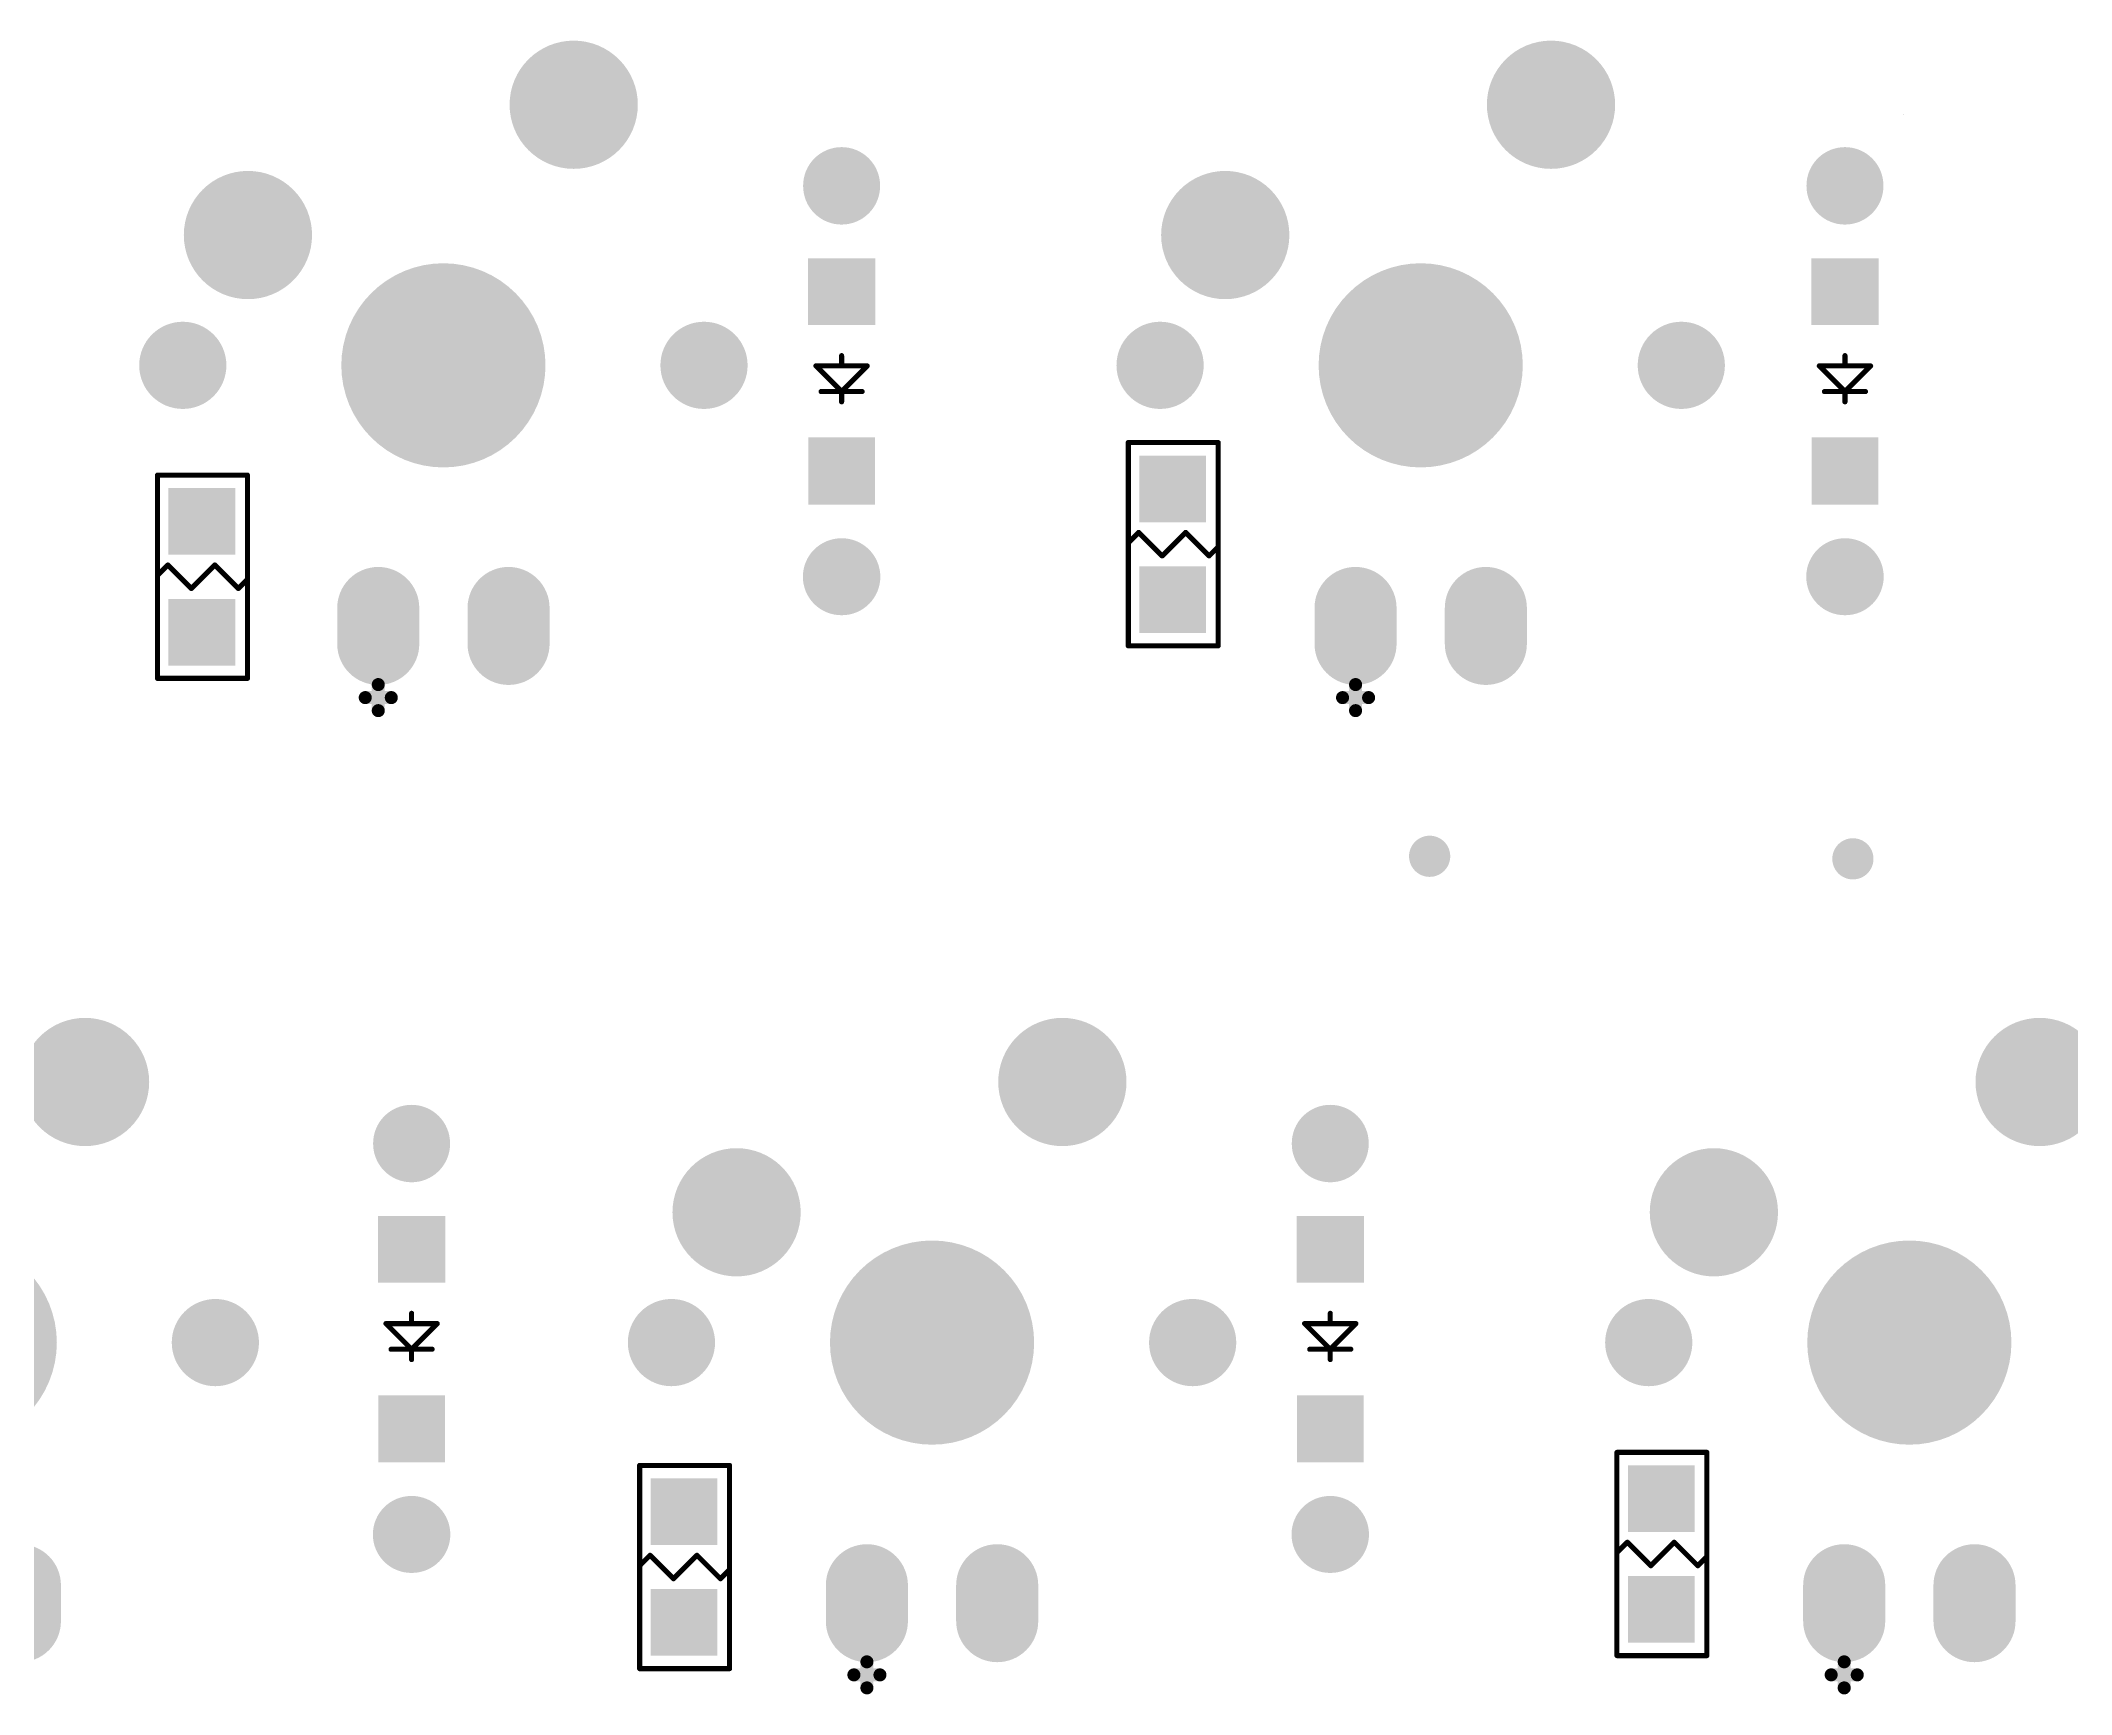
# Model space of a CAD drawing. Extents: x 407 to 769, y 688 to 804.
# Drawn here: x 485.09 to 524.68, y 748.77 to 781.01 of the extents above; entities that cross this region are included whole.
import ezdxf

# ---------------------------------------------------------------- set-up
doc = ezdxf.new("R2010")
doc.units = 0
doc.layers.get('0').update_dxf_attribs({"linetype": 'CONTINUOUS'})
for name, color, linetype in [('BOTTOMOVERLAY', 54, 'CONTINUOUS'), ('BOTTOMPASTE', 16, 'CONTINUOUS'), ('BOTTOMSOLDER', 6, 'CONTINUOUS'), ('MULTILAYER', 9, 'CONTINUOUS'), ('TOPSOLDER', 216, 'CONTINUOUS')]:
    doc.layers.add(name, color=color, linetype=linetype)

# ---------------------------------------------------------------- blocks, each defined once
blk = doc.blocks.new('IN4148G_B_79')
at = {"layer": 'BOTTOMOVERLAY', "const_width": 0.1}
for points in [[(0, 0.4), (0, 0.2)], [(0, 0.2), (-0.5, -0.3)], [(0.4, 0.2), (-0.4, 0.2)], [(0.5, -0.3), (0, 0.2)], [(0.5, -0.3), (-0.5, -0.3)], [(0, -0.3), (0, -0.5)]]:
    blk.add_lwpolyline(points, dxfattribs=at)
at = {"layer": 'BOTTOMOVERLAY', "const_width": 0.05}
for points in [[(-0.025, 0.4, 1), (0.025, 0.4, 1)], [(-0.425, 0.2, 1), (-0.375, 0.2, 1)], [(-0.025, 0.2, 1), (0.025, 0.2, 1)], [(-0.025, 0.2, 1), (0.025, 0.2, 1)], [(-0.025, 0.2, 1), (0.025, 0.2, 1)], [(0.375, 0.2, 1), (0.425, 0.2, 1)], [(-0.525, -0.3, 1), (-0.475, -0.3, 1)], [(-0.525, -0.3, 1), (-0.475, -0.3, 1)], [(-0.025, -0.3, 1), (0.025, -0.3, 1)], [(0.475, -0.3, 1), (0.525, -0.3, 1)], [(0.475, -0.3, 1), (0.525, -0.3, 1)], [(-0.025, -0.5, 1), (0.025, -0.5, 1)]]:
    blk.add_lwpolyline(points, format="xyb", close=True, dxfattribs=at)
at = {"layer": 'BOTTOMPASTE'}
for points in [[(-0.65, 1.095), (0.65, 1.095), (-0.65, 2.405), (0.65, 2.405)], [(-0.655, -2.4), (0.655, -2.4), (-0.655, -1.1), (0.655, -1.1)]]:
    blk.add_solid(points, dxfattribs=at)
at = {"layer": 'BOTTOMSOLDER', "const_width": 1.5}
for points in [[(0.005, 3.81), (-0.005, 3.81)], [(0, -3.805), (0, -3.815)]]:
    blk.add_lwpolyline(points, dxfattribs=at)
at = {"layer": 'BOTTOMSOLDER', "const_width": 0.75}
for points in [[(-0.38, 3.81, 1), (0.37, 3.81, 1)], [(-0.37, 3.81, 1), (0.38, 3.81, 1)], [(-0.375, -3.805, 1), (0.375, -3.805, 1)], [(-0.375, -3.815, 1), (0.375, -3.815, 1)]]:
    blk.add_lwpolyline(points, format="xyb", close=True, dxfattribs=at)
at = {"layer": 'BOTTOMSOLDER'}
for points in [[(-0.65, 1.095), (0.65, 1.095), (-0.65, 2.405), (0.65, 2.405)], [(-0.655, -2.4), (0.655, -2.4), (-0.655, -1.1), (0.655, -1.1)]]:
    blk.add_solid(points, dxfattribs=at)
at = {"layer": 'MULTILAYER', "const_width": 1.5}
for points in [[(0.005, 3.81), (-0.005, 3.81)], [(0, -3.805), (0, -3.815)]]:
    blk.add_lwpolyline(points, dxfattribs=at)
at = {"layer": 'MULTILAYER', "const_width": 0.75}
for points in [[(-0.38, 3.81, 1), (0.37, 3.81, 1)], [(-0.37, 3.81, 1), (0.38, 3.81, 1)], [(-0.375, -3.805, 1), (0.375, -3.805, 1)], [(-0.375, -3.815, 1), (0.375, -3.815, 1)]]:
    blk.add_lwpolyline(points, format="xyb", close=True, dxfattribs=at)
blk = doc.blocks.new('IN4148G_B_80')
at = {"layer": 'BOTTOMOVERLAY', "const_width": 0.1}
for points in [[(0, 0.4), (0, 0.2)], [(0, 0.2), (-0.5, -0.3)], [(0.4, 0.2), (-0.4, 0.2)], [(0.5, -0.3), (0, 0.2)], [(0.5, -0.3), (-0.5, -0.3)], [(0, -0.3), (0, -0.5)]]:
    blk.add_lwpolyline(points, dxfattribs=at)
at = {"layer": 'BOTTOMOVERLAY', "const_width": 0.05}
for points in [[(-0.025, 0.4, 1), (0.025, 0.4, 1)], [(-0.425, 0.2, 1), (-0.375, 0.2, 1)], [(-0.025, 0.2, 1), (0.025, 0.2, 1)], [(-0.025, 0.2, 1), (0.025, 0.2, 1)], [(-0.025, 0.2, 1), (0.025, 0.2, 1)], [(0.375, 0.2, 1), (0.425, 0.2, 1)], [(-0.525, -0.3, 1), (-0.475, -0.3, 1)], [(-0.525, -0.3, 1), (-0.475, -0.3, 1)], [(-0.025, -0.3, 1), (0.025, -0.3, 1)], [(0.475, -0.3, 1), (0.525, -0.3, 1)], [(0.475, -0.3, 1), (0.525, -0.3, 1)], [(-0.025, -0.5, 1), (0.025, -0.5, 1)]]:
    blk.add_lwpolyline(points, format="xyb", close=True, dxfattribs=at)
at = {"layer": 'BOTTOMPASTE'}
for points in [[(-0.65, 1.095), (0.65, 1.095), (-0.65, 2.405), (0.65, 2.405)], [(-0.655, -2.4), (0.655, -2.4), (-0.655, -1.1), (0.655, -1.1)]]:
    blk.add_solid(points, dxfattribs=at)
at = {"layer": 'BOTTOMSOLDER', "const_width": 1.5}
for points in [[(0.005, 3.81), (-0.005, 3.81)], [(0, -3.805), (0, -3.815)]]:
    blk.add_lwpolyline(points, dxfattribs=at)
at = {"layer": 'BOTTOMSOLDER', "const_width": 0.75}
for points in [[(-0.38, 3.81, 1), (0.37, 3.81, 1)], [(-0.37, 3.81, 1), (0.38, 3.81, 1)], [(-0.375, -3.805, 1), (0.375, -3.805, 1)], [(-0.375, -3.815, 1), (0.375, -3.815, 1)]]:
    blk.add_lwpolyline(points, format="xyb", close=True, dxfattribs=at)
at = {"layer": 'BOTTOMSOLDER'}
for points in [[(-0.65, 1.095), (0.65, 1.095), (-0.65, 2.405), (0.65, 2.405)], [(-0.655, -2.4), (0.655, -2.4), (-0.655, -1.1), (0.655, -1.1)]]:
    blk.add_solid(points, dxfattribs=at)
at = {"layer": 'MULTILAYER', "const_width": 1.5}
for points in [[(0.005, 3.81), (-0.005, 3.81)], [(0, -3.805), (0, -3.815)]]:
    blk.add_lwpolyline(points, dxfattribs=at)
at = {"layer": 'MULTILAYER', "const_width": 0.75}
for points in [[(-0.38, 3.81, 1), (0.37, 3.81, 1)], [(-0.37, 3.81, 1), (0.38, 3.81, 1)], [(-0.375, -3.805, 1), (0.375, -3.805, 1)], [(-0.375, -3.815, 1), (0.375, -3.815, 1)]]:
    blk.add_lwpolyline(points, format="xyb", close=True, dxfattribs=at)
blk = doc.blocks.new('IN4148G_B_98')
at = {"layer": 'BOTTOMOVERLAY', "const_width": 0.1}
for points in [[(0, 0.4), (0, 0.2)], [(0, 0.2), (-0.5, -0.3)], [(0.4, 0.2), (-0.4, 0.2)], [(0.5, -0.3), (0, 0.2)], [(0.5, -0.3), (-0.5, -0.3)], [(0, -0.3), (0, -0.5)]]:
    blk.add_lwpolyline(points, dxfattribs=at)
at = {"layer": 'BOTTOMOVERLAY', "const_width": 0.05}
for points in [[(-0.025, 0.4, 1), (0.025, 0.4, 1)], [(-0.425, 0.2, 1), (-0.375, 0.2, 1)], [(-0.025, 0.2, 1), (0.025, 0.2, 1)], [(-0.025, 0.2, 1), (0.025, 0.2, 1)], [(-0.025, 0.2, 1), (0.025, 0.2, 1)], [(0.375, 0.2, 1), (0.425, 0.2, 1)], [(-0.525, -0.3, 1), (-0.475, -0.3, 1)], [(-0.525, -0.3, 1), (-0.475, -0.3, 1)], [(-0.025, -0.3, 1), (0.025, -0.3, 1)], [(0.475, -0.3, 1), (0.525, -0.3, 1)], [(0.475, -0.3, 1), (0.525, -0.3, 1)], [(-0.025, -0.5, 1), (0.025, -0.5, 1)]]:
    blk.add_lwpolyline(points, format="xyb", close=True, dxfattribs=at)
at = {"layer": 'BOTTOMPASTE'}
for points in [[(-0.65, 1.095), (0.65, 1.095), (-0.65, 2.405), (0.65, 2.405)], [(-0.655, -2.4), (0.655, -2.4), (-0.655, -1.1), (0.655, -1.1)]]:
    blk.add_solid(points, dxfattribs=at)
at = {"layer": 'BOTTOMSOLDER', "const_width": 1.5}
for points in [[(0.005, 3.81), (-0.005, 3.81)], [(0, -3.805), (0, -3.815)]]:
    blk.add_lwpolyline(points, dxfattribs=at)
at = {"layer": 'BOTTOMSOLDER', "const_width": 0.75}
for points in [[(-0.38, 3.81, 1), (0.37, 3.81, 1)], [(-0.37, 3.81, 1), (0.38, 3.81, 1)], [(-0.375, -3.805, 1), (0.375, -3.805, 1)], [(-0.375, -3.815, 1), (0.375, -3.815, 1)]]:
    blk.add_lwpolyline(points, format="xyb", close=True, dxfattribs=at)
at = {"layer": 'BOTTOMSOLDER'}
for points in [[(-0.65, 1.095), (0.65, 1.095), (-0.65, 2.405), (0.65, 2.405)], [(-0.655, -2.4), (0.655, -2.4), (-0.655, -1.1), (0.655, -1.1)]]:
    blk.add_solid(points, dxfattribs=at)
at = {"layer": 'MULTILAYER', "const_width": 1.5}
for points in [[(0.005, 3.81), (-0.005, 3.81)], [(0, -3.805), (0, -3.815)]]:
    blk.add_lwpolyline(points, dxfattribs=at)
at = {"layer": 'MULTILAYER', "const_width": 0.75}
for points in [[(-0.38, 3.81, 1), (0.37, 3.81, 1)], [(-0.37, 3.81, 1), (0.38, 3.81, 1)], [(-0.375, -3.805, 1), (0.375, -3.805, 1)], [(-0.375, -3.815, 1), (0.375, -3.815, 1)]]:
    blk.add_lwpolyline(points, format="xyb", close=True, dxfattribs=at)
blk = doc.blocks.new('IN4148G_B_99')
at = {"layer": 'BOTTOMOVERLAY', "const_width": 0.1}
for points in [[(0, 0.4), (0, 0.2)], [(0, 0.2), (-0.5, -0.3)], [(0.4, 0.2), (-0.4, 0.2)], [(0.5, -0.3), (0, 0.2)], [(0.5, -0.3), (-0.5, -0.3)], [(0, -0.3), (0, -0.5)]]:
    blk.add_lwpolyline(points, dxfattribs=at)
at = {"layer": 'BOTTOMOVERLAY', "const_width": 0.05}
for points in [[(-0.025, 0.4, 1), (0.025, 0.4, 1)], [(-0.425, 0.2, 1), (-0.375, 0.2, 1)], [(-0.025, 0.2, 1), (0.025, 0.2, 1)], [(-0.025, 0.2, 1), (0.025, 0.2, 1)], [(-0.025, 0.2, 1), (0.025, 0.2, 1)], [(0.375, 0.2, 1), (0.425, 0.2, 1)], [(-0.525, -0.3, 1), (-0.475, -0.3, 1)], [(-0.525, -0.3, 1), (-0.475, -0.3, 1)], [(-0.025, -0.3, 1), (0.025, -0.3, 1)], [(0.475, -0.3, 1), (0.525, -0.3, 1)], [(0.475, -0.3, 1), (0.525, -0.3, 1)], [(-0.025, -0.5, 1), (0.025, -0.5, 1)]]:
    blk.add_lwpolyline(points, format="xyb", close=True, dxfattribs=at)
at = {"layer": 'BOTTOMPASTE'}
for points in [[(-0.65, 1.095), (0.65, 1.095), (-0.65, 2.405), (0.65, 2.405)], [(-0.655, -2.4), (0.655, -2.4), (-0.655, -1.1), (0.655, -1.1)]]:
    blk.add_solid(points, dxfattribs=at)
at = {"layer": 'BOTTOMSOLDER', "const_width": 1.5}
for points in [[(0.005, 3.81), (-0.005, 3.81)], [(0, -3.805), (0, -3.815)]]:
    blk.add_lwpolyline(points, dxfattribs=at)
at = {"layer": 'BOTTOMSOLDER', "const_width": 0.75}
for points in [[(-0.38, 3.81, 1), (0.37, 3.81, 1)], [(-0.37, 3.81, 1), (0.38, 3.81, 1)], [(-0.375, -3.805, 1), (0.375, -3.805, 1)], [(-0.375, -3.815, 1), (0.375, -3.815, 1)]]:
    blk.add_lwpolyline(points, format="xyb", close=True, dxfattribs=at)
at = {"layer": 'BOTTOMSOLDER'}
for points in [[(-0.65, 1.095), (0.65, 1.095), (-0.65, 2.405), (0.65, 2.405)], [(-0.655, -2.4), (0.655, -2.4), (-0.655, -1.1), (0.655, -1.1)]]:
    blk.add_solid(points, dxfattribs=at)
at = {"layer": 'MULTILAYER', "const_width": 1.5}
for points in [[(0.005, 3.81), (-0.005, 3.81)], [(0, -3.805), (0, -3.815)]]:
    blk.add_lwpolyline(points, dxfattribs=at)
at = {"layer": 'MULTILAYER', "const_width": 0.75}
for points in [[(-0.38, 3.81, 1), (0.37, 3.81, 1)], [(-0.37, 3.81, 1), (0.38, 3.81, 1)], [(-0.375, -3.805, 1), (0.375, -3.805, 1)], [(-0.375, -3.815, 1), (0.375, -3.815, 1)]]:
    blk.add_lwpolyline(points, format="xyb", close=True, dxfattribs=at)
blk = doc.blocks.new('MX1UP__B_138')
at = {"layer": 'BOTTOMOVERLAY', "const_width": 0.254}
for points in [[(-1.27, -6.731), (-1.27, -6.223)], [(-1.524, -6.477), (-1.016, -6.477)]]:
    blk.add_lwpolyline(points, dxfattribs=at)
at = {"layer": 'BOTTOMOVERLAY', "const_width": 0.127}
for points in [[(-1.333, -6.223, 1), (-1.206, -6.223, 1)], [(-1.587, -6.477, 1), (-1.46, -6.477, 1)], [(-1.333, -6.731, 1), (-1.206, -6.731, 1)], [(-1.079, -6.477, 1), (-0.952, -6.477, 1)]]:
    blk.add_lwpolyline(points, format="xyb", close=True, dxfattribs=at)
at = {"layer": 'BOTTOMSOLDER'}
for points, const_width in [([(1.915, 5.08, 1), (3.165, 5.08, 1)], 1.25), ([(-4.435, 2.54, 1), (-3.185, 2.54, 1)], 1.25), ([(-0.995, 0, 1), (0.995, 0, 1)], 1.99), ([(-5.505, 0, 1), (-4.655, 0, 1)], 0.85), ([(4.655, 0, 1), (5.505, 0, 1)], 0.85), ([(-1.67, -4.73, 1), (-0.87, -4.73, 1)], 0.8), ([(0.87, -4.73, 1), (1.67, -4.73, 1)], 0.8), ([(-1.67, -5.43, 1), (-0.87, -5.43, 1)], 0.8), ([(0.87, -5.43, 1), (1.67, -5.43, 1)], 0.8)]:
    blk.add_lwpolyline(points, format="xyb", close=True, dxfattribs=dict(at, const_width=const_width))
at = {"layer": 'BOTTOMSOLDER', "const_width": 1.6}
for points in [[(-1.27, -5.43), (-1.27, -4.73)], [(1.27, -5.43), (1.27, -4.73)]]:
    blk.add_lwpolyline(points, dxfattribs=at)
at = {"layer": 'MULTILAYER'}
for points, const_width in [([(1.915, 5.08, 1), (3.165, 5.08, 1)], 1.25), ([(-4.435, 2.54, 1), (-3.185, 2.54, 1)], 1.25), ([(-0.995, 0, 1), (0.995, 0, 1)], 1.99), ([(-5.505, 0, 1), (-4.655, 0, 1)], 0.85), ([(4.655, 0, 1), (5.505, 0, 1)], 0.85), ([(-1.67, -4.73, 1), (-0.87, -4.73, 1)], 0.8), ([(0.87, -4.73, 1), (1.67, -4.73, 1)], 0.8), ([(-1.67, -5.43, 1), (-0.87, -5.43, 1)], 0.8), ([(0.87, -5.43, 1), (1.67, -5.43, 1)], 0.8)]:
    blk.add_lwpolyline(points, format="xyb", close=True, dxfattribs=dict(at, const_width=const_width))
at = {"layer": 'MULTILAYER', "const_width": 1.6}
for points in [[(-1.27, -5.43), (-1.27, -4.73)], [(1.27, -5.43), (1.27, -4.73)]]:
    blk.add_lwpolyline(points, dxfattribs=at)
at = {"layer": 'TOPSOLDER'}
for points, const_width in [([(1.915, 5.08, 1), (3.165, 5.08, 1)], 1.25), ([(-4.435, 2.54, 1), (-3.185, 2.54, 1)], 1.25), ([(-0.995, 0, 1), (0.995, 0, 1)], 1.99), ([(-5.505, 0, 1), (-4.655, 0, 1)], 0.85), ([(4.655, 0, 1), (5.505, 0, 1)], 0.85), ([(-1.67, -4.73, 1), (-0.87, -4.73, 1)], 0.8), ([(0.87, -4.73, 1), (1.67, -4.73, 1)], 0.8), ([(-1.67, -5.43, 1), (-0.87, -5.43, 1)], 0.8), ([(0.87, -5.43, 1), (1.67, -5.43, 1)], 0.8)]:
    blk.add_lwpolyline(points, format="xyb", close=True, dxfattribs=dict(at, const_width=const_width))
at = {"layer": 'TOPSOLDER', "const_width": 1.6}
for points in [[(-1.27, -5.43), (-1.27, -4.73)], [(1.27, -5.43), (1.27, -4.73)]]:
    blk.add_lwpolyline(points, dxfattribs=at)
blk = doc.blocks.new('MX1UP__B_143')
at = {"layer": 'BOTTOMOVERLAY', "const_width": 0.254}
for points in [[(-1.27, -6.731), (-1.27, -6.223)], [(-1.524, -6.477), (-1.016, -6.477)]]:
    blk.add_lwpolyline(points, dxfattribs=at)
at = {"layer": 'BOTTOMOVERLAY', "const_width": 0.127}
for points in [[(-1.333, -6.223, 1), (-1.206, -6.223, 1)], [(-1.587, -6.477, 1), (-1.46, -6.477, 1)], [(-1.333, -6.731, 1), (-1.206, -6.731, 1)], [(-1.079, -6.477, 1), (-0.952, -6.477, 1)]]:
    blk.add_lwpolyline(points, format="xyb", close=True, dxfattribs=at)
at = {"layer": 'BOTTOMSOLDER'}
for points, const_width in [([(1.915, 5.08, 1), (3.165, 5.08, 1)], 1.25), ([(-4.435, 2.54, 1), (-3.185, 2.54, 1)], 1.25), ([(-0.995, 0, 1), (0.995, 0, 1)], 1.99), ([(-5.505, 0, 1), (-4.655, 0, 1)], 0.85), ([(4.655, 0, 1), (5.505, 0, 1)], 0.85), ([(-1.67, -4.73, 1), (-0.87, -4.73, 1)], 0.8), ([(0.87, -4.73, 1), (1.67, -4.73, 1)], 0.8), ([(-1.67, -5.43, 1), (-0.87, -5.43, 1)], 0.8), ([(0.87, -5.43, 1), (1.67, -5.43, 1)], 0.8)]:
    blk.add_lwpolyline(points, format="xyb", close=True, dxfattribs=dict(at, const_width=const_width))
at = {"layer": 'BOTTOMSOLDER', "const_width": 1.6}
for points in [[(-1.27, -5.43), (-1.27, -4.73)], [(1.27, -5.43), (1.27, -4.73)]]:
    blk.add_lwpolyline(points, dxfattribs=at)
at = {"layer": 'MULTILAYER'}
for points, const_width in [([(1.915, 5.08, 1), (3.165, 5.08, 1)], 1.25), ([(-4.435, 2.54, 1), (-3.185, 2.54, 1)], 1.25), ([(-0.995, 0, 1), (0.995, 0, 1)], 1.99), ([(-5.505, 0, 1), (-4.655, 0, 1)], 0.85), ([(4.655, 0, 1), (5.505, 0, 1)], 0.85), ([(-1.67, -4.73, 1), (-0.87, -4.73, 1)], 0.8), ([(0.87, -4.73, 1), (1.67, -4.73, 1)], 0.8), ([(-1.67, -5.43, 1), (-0.87, -5.43, 1)], 0.8), ([(0.87, -5.43, 1), (1.67, -5.43, 1)], 0.8)]:
    blk.add_lwpolyline(points, format="xyb", close=True, dxfattribs=dict(at, const_width=const_width))
at = {"layer": 'MULTILAYER', "const_width": 1.6}
for points in [[(-1.27, -5.43), (-1.27, -4.73)], [(1.27, -5.43), (1.27, -4.73)]]:
    blk.add_lwpolyline(points, dxfattribs=at)
at = {"layer": 'TOPSOLDER'}
for points, const_width in [([(1.915, 5.08, 1), (3.165, 5.08, 1)], 1.25), ([(-4.435, 2.54, 1), (-3.185, 2.54, 1)], 1.25), ([(-0.995, 0, 1), (0.995, 0, 1)], 1.99), ([(-5.505, 0, 1), (-4.655, 0, 1)], 0.85), ([(4.655, 0, 1), (5.505, 0, 1)], 0.85), ([(-1.67, -4.73, 1), (-0.87, -4.73, 1)], 0.8), ([(0.87, -4.73, 1), (1.67, -4.73, 1)], 0.8), ([(-1.67, -5.43, 1), (-0.87, -5.43, 1)], 0.8), ([(0.87, -5.43, 1), (1.67, -5.43, 1)], 0.8)]:
    blk.add_lwpolyline(points, format="xyb", close=True, dxfattribs=dict(at, const_width=const_width))
at = {"layer": 'TOPSOLDER', "const_width": 1.6}
for points in [[(-1.27, -5.43), (-1.27, -4.73)], [(1.27, -5.43), (1.27, -4.73)]]:
    blk.add_lwpolyline(points, dxfattribs=at)
blk = doc.blocks.new('R0805_B_205')
at = {"layer": 'BOTTOMOVERLAY', "const_width": 0.1}
for points in [[(-0.889, 1.981), (0.864, 1.981)], [(-0.889, -1.981), (-0.889, 1.981)], [(0.864, -1.981), (0.864, 1.981)], [(-0.889, 0.025), (-0.686, 0.229)], [(-0.686, 0.229), (-0.229, -0.229)], [(-0.229, -0.229), (0, 0)], [(0, 0), (0.229, 0.229)], [(0.229, 0.229), (0.686, -0.229)], [(0.686, -0.229), (0.864, -0.051)], [(-0.889, -1.981), (0.864, -1.981)]]:
    blk.add_lwpolyline(points, dxfattribs=at)
at = {"layer": 'BOTTOMOVERLAY', "const_width": 0.05}
for points in [[(-0.914, 1.981, 1), (-0.864, 1.981, 1)], [(-0.914, 1.981, 1), (-0.864, 1.981, 1)], [(0.839, 1.981, 1), (0.889, 1.981, 1)], [(0.839, 1.981, 1), (0.889, 1.981, 1)], [(-0.914, 0.025, 1), (-0.864, 0.025, 1)], [(-0.711, 0.229, 1), (-0.661, 0.229, 1)], [(-0.711, 0.229, 1), (-0.661, 0.229, 1)], [(-0.025, 0, 1), (0.025, 0, 1)], [(-0.025, 0, 1), (0.025, 0, 1)], [(0.204, 0.229, 1), (0.254, 0.229, 1)], [(0.204, 0.229, 1), (0.254, 0.229, 1)], [(-0.254, -0.229, 1), (-0.204, -0.229, 1)], [(-0.254, -0.229, 1), (-0.204, -0.229, 1)], [(0.661, -0.229, 1), (0.711, -0.229, 1)], [(0.661, -0.229, 1), (0.711, -0.229, 1)], [(0.839, -0.051, 1), (0.889, -0.051, 1)], [(-0.914, -1.981, 1), (-0.864, -1.981, 1)], [(-0.914, -1.981, 1), (-0.864, -1.981, 1)], [(0.839, -1.981, 1), (0.889, -1.981, 1)], [(0.839, -1.981, 1), (0.889, -1.981, 1)]]:
    blk.add_lwpolyline(points, format="xyb", close=True, dxfattribs=at)
at = {"layer": 'BOTTOMPASTE'}
for points in [[(0.625, 0.428), (0.625, 1.728), (-0.675, 0.428), (-0.675, 1.728)], [(0.625, -1.731), (0.625, -0.431), (-0.675, -1.731), (-0.675, -0.431)]]:
    blk.add_solid(points, dxfattribs=at)
at = {"layer": 'BOTTOMSOLDER'}
for points in [[(0.625, 0.428), (0.625, 1.728), (-0.675, 0.428), (-0.675, 1.728)], [(0.625, -1.731), (0.625, -0.431), (-0.675, -1.731), (-0.675, -0.431)]]:
    blk.add_solid(points, dxfattribs=at)
blk = doc.blocks.new('R0805_B_206')
at = {"layer": 'BOTTOMOVERLAY', "const_width": 0.1}
for points in [[(-0.889, 1.981), (0.864, 1.981)], [(-0.889, -1.981), (-0.889, 1.981)], [(0.864, -1.981), (0.864, 1.981)], [(-0.889, 0.025), (-0.686, 0.229)], [(-0.686, 0.229), (-0.229, -0.229)], [(-0.229, -0.229), (0, 0)], [(0, 0), (0.229, 0.229)], [(0.229, 0.229), (0.686, -0.229)], [(0.686, -0.229), (0.864, -0.051)], [(-0.889, -1.981), (0.864, -1.981)]]:
    blk.add_lwpolyline(points, dxfattribs=at)
at = {"layer": 'BOTTOMOVERLAY', "const_width": 0.05}
for points in [[(-0.914, 1.981, 1), (-0.864, 1.981, 1)], [(-0.914, 1.981, 1), (-0.864, 1.981, 1)], [(0.839, 1.981, 1), (0.889, 1.981, 1)], [(0.839, 1.981, 1), (0.889, 1.981, 1)], [(-0.914, 0.025, 1), (-0.864, 0.025, 1)], [(-0.711, 0.229, 1), (-0.661, 0.229, 1)], [(-0.711, 0.229, 1), (-0.661, 0.229, 1)], [(-0.025, 0, 1), (0.025, 0, 1)], [(-0.025, 0, 1), (0.025, 0, 1)], [(0.204, 0.229, 1), (0.254, 0.229, 1)], [(0.204, 0.229, 1), (0.254, 0.229, 1)], [(-0.254, -0.229, 1), (-0.204, -0.229, 1)], [(-0.254, -0.229, 1), (-0.204, -0.229, 1)], [(0.661, -0.229, 1), (0.711, -0.229, 1)], [(0.661, -0.229, 1), (0.711, -0.229, 1)], [(0.839, -0.051, 1), (0.889, -0.051, 1)], [(-0.914, -1.981, 1), (-0.864, -1.981, 1)], [(-0.914, -1.981, 1), (-0.864, -1.981, 1)], [(0.839, -1.981, 1), (0.889, -1.981, 1)], [(0.839, -1.981, 1), (0.889, -1.981, 1)]]:
    blk.add_lwpolyline(points, format="xyb", close=True, dxfattribs=at)
at = {"layer": 'BOTTOMPASTE'}
for points in [[(0.625, 0.428), (0.625, 1.728), (-0.675, 0.428), (-0.675, 1.728)], [(0.625, -1.731), (0.625, -0.431), (-0.675, -1.731), (-0.675, -0.431)]]:
    blk.add_solid(points, dxfattribs=at)
at = {"layer": 'BOTTOMSOLDER'}
for points in [[(0.625, 0.428), (0.625, 1.728), (-0.675, 0.428), (-0.675, 1.728)], [(0.625, -1.731), (0.625, -0.431), (-0.675, -1.731), (-0.675, -0.431)]]:
    blk.add_solid(points, dxfattribs=at)
blk = doc.blocks.new('R0805_B_219')
at = {"layer": 'BOTTOMOVERLAY', "const_width": 0.1}
for points in [[(-0.889, 1.981), (0.864, 1.981)], [(-0.889, -1.981), (-0.889, 1.981)], [(0.864, -1.981), (0.864, 1.981)], [(-0.889, 0.025), (-0.686, 0.229)], [(-0.686, 0.229), (-0.229, -0.229)], [(-0.229, -0.229), (0, 0)], [(0, 0), (0.229, 0.229)], [(0.229, 0.229), (0.686, -0.229)], [(0.686, -0.229), (0.864, -0.051)], [(-0.889, -1.981), (0.864, -1.981)]]:
    blk.add_lwpolyline(points, dxfattribs=at)
at = {"layer": 'BOTTOMOVERLAY', "const_width": 0.05}
for points in [[(-0.914, 1.981, 1), (-0.864, 1.981, 1)], [(-0.914, 1.981, 1), (-0.864, 1.981, 1)], [(0.839, 1.981, 1), (0.889, 1.981, 1)], [(0.839, 1.981, 1), (0.889, 1.981, 1)], [(-0.914, 0.025, 1), (-0.864, 0.025, 1)], [(-0.711, 0.229, 1), (-0.661, 0.229, 1)], [(-0.711, 0.229, 1), (-0.661, 0.229, 1)], [(-0.025, 0, 1), (0.025, 0, 1)], [(-0.025, 0, 1), (0.025, 0, 1)], [(0.204, 0.229, 1), (0.254, 0.229, 1)], [(0.204, 0.229, 1), (0.254, 0.229, 1)], [(-0.254, -0.229, 1), (-0.204, -0.229, 1)], [(-0.254, -0.229, 1), (-0.204, -0.229, 1)], [(0.661, -0.229, 1), (0.711, -0.229, 1)], [(0.661, -0.229, 1), (0.711, -0.229, 1)], [(0.839, -0.051, 1), (0.889, -0.051, 1)], [(-0.914, -1.981, 1), (-0.864, -1.981, 1)], [(-0.914, -1.981, 1), (-0.864, -1.981, 1)], [(0.839, -1.981, 1), (0.889, -1.981, 1)], [(0.839, -1.981, 1), (0.889, -1.981, 1)]]:
    blk.add_lwpolyline(points, format="xyb", close=True, dxfattribs=at)
at = {"layer": 'BOTTOMPASTE'}
for points in [[(0.625, 0.428), (0.625, 1.728), (-0.675, 0.428), (-0.675, 1.728)], [(0.625, -1.731), (0.625, -0.431), (-0.675, -1.731), (-0.675, -0.431)]]:
    blk.add_solid(points, dxfattribs=at)
at = {"layer": 'BOTTOMSOLDER'}
for points in [[(0.625, 0.428), (0.625, 1.728), (-0.675, 0.428), (-0.675, 1.728)], [(0.625, -1.731), (0.625, -0.431), (-0.675, -1.731), (-0.675, -0.431)]]:
    blk.add_solid(points, dxfattribs=at)
blk = doc.blocks.new('R0805_B_220')
at = {"layer": 'BOTTOMOVERLAY', "const_width": 0.1}
for points in [[(-0.889, 1.981), (0.864, 1.981)], [(-0.889, -1.981), (-0.889, 1.981)], [(0.864, -1.981), (0.864, 1.981)], [(-0.889, 0.025), (-0.686, 0.229)], [(-0.686, 0.229), (-0.229, -0.229)], [(-0.229, -0.229), (0, 0)], [(0, 0), (0.229, 0.229)], [(0.229, 0.229), (0.686, -0.229)], [(0.686, -0.229), (0.864, -0.051)], [(-0.889, -1.981), (0.864, -1.981)]]:
    blk.add_lwpolyline(points, dxfattribs=at)
at = {"layer": 'BOTTOMOVERLAY', "const_width": 0.05}
for points in [[(-0.914, 1.981, 1), (-0.864, 1.981, 1)], [(-0.914, 1.981, 1), (-0.864, 1.981, 1)], [(0.839, 1.981, 1), (0.889, 1.981, 1)], [(0.839, 1.981, 1), (0.889, 1.981, 1)], [(-0.914, 0.025, 1), (-0.864, 0.025, 1)], [(-0.711, 0.229, 1), (-0.661, 0.229, 1)], [(-0.711, 0.229, 1), (-0.661, 0.229, 1)], [(-0.025, 0, 1), (0.025, 0, 1)], [(-0.025, 0, 1), (0.025, 0, 1)], [(0.204, 0.229, 1), (0.254, 0.229, 1)], [(0.204, 0.229, 1), (0.254, 0.229, 1)], [(-0.254, -0.229, 1), (-0.204, -0.229, 1)], [(-0.254, -0.229, 1), (-0.204, -0.229, 1)], [(0.661, -0.229, 1), (0.711, -0.229, 1)], [(0.661, -0.229, 1), (0.711, -0.229, 1)], [(0.839, -0.051, 1), (0.889, -0.051, 1)], [(-0.914, -1.981, 1), (-0.864, -1.981, 1)], [(-0.914, -1.981, 1), (-0.864, -1.981, 1)], [(0.839, -1.981, 1), (0.889, -1.981, 1)], [(0.839, -1.981, 1), (0.889, -1.981, 1)]]:
    blk.add_lwpolyline(points, format="xyb", close=True, dxfattribs=at)
at = {"layer": 'BOTTOMPASTE'}
for points in [[(0.625, 0.428), (0.625, 1.728), (-0.675, 0.428), (-0.675, 1.728)], [(0.625, -1.731), (0.625, -0.431), (-0.675, -1.731), (-0.675, -0.431)]]:
    blk.add_solid(points, dxfattribs=at)
at = {"layer": 'BOTTOMSOLDER'}
for points in [[(0.625, 0.428), (0.625, 1.728), (-0.675, 0.428), (-0.675, 1.728)], [(0.625, -1.731), (0.625, -0.431), (-0.675, -1.731), (-0.675, -0.431)]]:
    blk.add_solid(points, dxfattribs=at)
blk = doc.blocks.new('MX1UP__B_330')
at = {"layer": 'BOTTOMOVERLAY', "const_width": 0.254}
for points in [[(-1.27, -6.731), (-1.27, -6.223)], [(-1.524, -6.477), (-1.016, -6.477)]]:
    blk.add_lwpolyline(points, dxfattribs=at)
at = {"layer": 'BOTTOMOVERLAY', "const_width": 0.127}
for points in [[(-1.333, -6.223, 1), (-1.206, -6.223, 1)], [(-1.587, -6.477, 1), (-1.46, -6.477, 1)], [(-1.333, -6.731, 1), (-1.206, -6.731, 1)], [(-1.079, -6.477, 1), (-0.952, -6.477, 1)]]:
    blk.add_lwpolyline(points, format="xyb", close=True, dxfattribs=at)
at = {"layer": 'BOTTOMSOLDER'}
for points, const_width in [([(1.915, 5.08, 1), (3.165, 5.08, 1)], 1.25), ([(-4.435, 2.54, 1), (-3.185, 2.54, 1)], 1.25), ([(-0.995, 0, 1), (0.995, 0, 1)], 1.99), ([(-5.505, 0, 1), (-4.655, 0, 1)], 0.85), ([(4.655, 0, 1), (5.505, 0, 1)], 0.85), ([(-1.67, -4.73, 1), (-0.87, -4.73, 1)], 0.8), ([(0.87, -4.73, 1), (1.67, -4.73, 1)], 0.8), ([(-1.67, -5.43, 1), (-0.87, -5.43, 1)], 0.8), ([(0.87, -5.43, 1), (1.67, -5.43, 1)], 0.8)]:
    blk.add_lwpolyline(points, format="xyb", close=True, dxfattribs=dict(at, const_width=const_width))
at = {"layer": 'BOTTOMSOLDER', "const_width": 1.6}
for points in [[(-1.27, -5.43), (-1.27, -4.73)], [(1.27, -5.43), (1.27, -4.73)]]:
    blk.add_lwpolyline(points, dxfattribs=at)
at = {"layer": 'MULTILAYER'}
for points, const_width in [([(1.915, 5.08, 1), (3.165, 5.08, 1)], 1.25), ([(-4.435, 2.54, 1), (-3.185, 2.54, 1)], 1.25), ([(-0.995, 0, 1), (0.995, 0, 1)], 1.99), ([(-5.505, 0, 1), (-4.655, 0, 1)], 0.85), ([(4.655, 0, 1), (5.505, 0, 1)], 0.85), ([(-1.67, -4.73, 1), (-0.87, -4.73, 1)], 0.8), ([(0.87, -4.73, 1), (1.67, -4.73, 1)], 0.8), ([(-1.67, -5.43, 1), (-0.87, -5.43, 1)], 0.8), ([(0.87, -5.43, 1), (1.67, -5.43, 1)], 0.8)]:
    blk.add_lwpolyline(points, format="xyb", close=True, dxfattribs=dict(at, const_width=const_width))
at = {"layer": 'MULTILAYER', "const_width": 1.6}
for points in [[(-1.27, -5.43), (-1.27, -4.73)], [(1.27, -5.43), (1.27, -4.73)]]:
    blk.add_lwpolyline(points, dxfattribs=at)
at = {"layer": 'TOPSOLDER'}
for points, const_width in [([(1.915, 5.08, 1), (3.165, 5.08, 1)], 1.25), ([(-4.435, 2.54, 1), (-3.185, 2.54, 1)], 1.25), ([(-0.995, 0, 1), (0.995, 0, 1)], 1.99), ([(-5.505, 0, 1), (-4.655, 0, 1)], 0.85), ([(4.655, 0, 1), (5.505, 0, 1)], 0.85), ([(-1.67, -4.73, 1), (-0.87, -4.73, 1)], 0.8), ([(0.87, -4.73, 1), (1.67, -4.73, 1)], 0.8), ([(-1.67, -5.43, 1), (-0.87, -5.43, 1)], 0.8), ([(0.87, -5.43, 1), (1.67, -5.43, 1)], 0.8)]:
    blk.add_lwpolyline(points, format="xyb", close=True, dxfattribs=dict(at, const_width=const_width))
at = {"layer": 'TOPSOLDER', "const_width": 1.6}
for points in [[(-1.27, -5.43), (-1.27, -4.73)], [(1.27, -5.43), (1.27, -4.73)]]:
    blk.add_lwpolyline(points, dxfattribs=at)
blk = doc.blocks.new('MX1UP__B_356')
at = {"layer": 'BOTTOMOVERLAY', "const_width": 0.254}
for points in [[(-1.27, -6.731), (-1.27, -6.223)], [(-1.524, -6.477), (-1.016, -6.477)]]:
    blk.add_lwpolyline(points, dxfattribs=at)
at = {"layer": 'BOTTOMOVERLAY', "const_width": 0.127}
for points in [[(-1.333, -6.223, 1), (-1.206, -6.223, 1)], [(-1.587, -6.477, 1), (-1.46, -6.477, 1)], [(-1.333, -6.731, 1), (-1.206, -6.731, 1)], [(-1.079, -6.477, 1), (-0.952, -6.477, 1)]]:
    blk.add_lwpolyline(points, format="xyb", close=True, dxfattribs=at)
at = {"layer": 'BOTTOMSOLDER'}
for points, const_width in [([(1.915, 5.08, 1), (3.165, 5.08, 1)], 1.25), ([(-4.435, 2.54, 1), (-3.185, 2.54, 1)], 1.25), ([(-0.995, 0, 1), (0.995, 0, 1)], 1.99), ([(-5.505, 0, 1), (-4.655, 0, 1)], 0.85), ([(4.655, 0, 1), (5.505, 0, 1)], 0.85), ([(-1.67, -4.73, 1), (-0.87, -4.73, 1)], 0.8), ([(0.87, -4.73, 1), (1.67, -4.73, 1)], 0.8), ([(-1.67, -5.43, 1), (-0.87, -5.43, 1)], 0.8), ([(0.87, -5.43, 1), (1.67, -5.43, 1)], 0.8)]:
    blk.add_lwpolyline(points, format="xyb", close=True, dxfattribs=dict(at, const_width=const_width))
at = {"layer": 'BOTTOMSOLDER', "const_width": 1.6}
for points in [[(-1.27, -5.43), (-1.27, -4.73)], [(1.27, -5.43), (1.27, -4.73)]]:
    blk.add_lwpolyline(points, dxfattribs=at)
at = {"layer": 'MULTILAYER'}
for points, const_width in [([(1.915, 5.08, 1), (3.165, 5.08, 1)], 1.25), ([(-4.435, 2.54, 1), (-3.185, 2.54, 1)], 1.25), ([(-0.995, 0, 1), (0.995, 0, 1)], 1.99), ([(-5.505, 0, 1), (-4.655, 0, 1)], 0.85), ([(4.655, 0, 1), (5.505, 0, 1)], 0.85), ([(-1.67, -4.73, 1), (-0.87, -4.73, 1)], 0.8), ([(0.87, -4.73, 1), (1.67, -4.73, 1)], 0.8), ([(-1.67, -5.43, 1), (-0.87, -5.43, 1)], 0.8), ([(0.87, -5.43, 1), (1.67, -5.43, 1)], 0.8)]:
    blk.add_lwpolyline(points, format="xyb", close=True, dxfattribs=dict(at, const_width=const_width))
at = {"layer": 'MULTILAYER', "const_width": 1.6}
for points in [[(-1.27, -5.43), (-1.27, -4.73)], [(1.27, -5.43), (1.27, -4.73)]]:
    blk.add_lwpolyline(points, dxfattribs=at)
at = {"layer": 'TOPSOLDER'}
for points, const_width in [([(1.915, 5.08, 1), (3.165, 5.08, 1)], 1.25), ([(-4.435, 2.54, 1), (-3.185, 2.54, 1)], 1.25), ([(-0.995, 0, 1), (0.995, 0, 1)], 1.99), ([(-5.505, 0, 1), (-4.655, 0, 1)], 0.85), ([(4.655, 0, 1), (5.505, 0, 1)], 0.85), ([(-1.67, -4.73, 1), (-0.87, -4.73, 1)], 0.8), ([(0.87, -4.73, 1), (1.67, -4.73, 1)], 0.8), ([(-1.67, -5.43, 1), (-0.87, -5.43, 1)], 0.8), ([(0.87, -5.43, 1), (1.67, -5.43, 1)], 0.8)]:
    blk.add_lwpolyline(points, format="xyb", close=True, dxfattribs=dict(at, const_width=const_width))
at = {"layer": 'TOPSOLDER', "const_width": 1.6}
for points in [[(-1.27, -5.43), (-1.27, -4.73)], [(1.27, -5.43), (1.27, -4.73)]]:
    blk.add_lwpolyline(points, dxfattribs=at)
blk = doc.blocks.new('MX1UP__B_357')
at = {"layer": 'BOTTOMOVERLAY', "const_width": 0.254}
for points in [[(-1.27, -6.731), (-1.27, -6.223)], [(-1.524, -6.477), (-1.016, -6.477)]]:
    blk.add_lwpolyline(points, dxfattribs=at)
at = {"layer": 'BOTTOMOVERLAY', "const_width": 0.127}
for points in [[(-1.333, -6.223, 1), (-1.206, -6.223, 1)], [(-1.587, -6.477, 1), (-1.46, -6.477, 1)], [(-1.333, -6.731, 1), (-1.206, -6.731, 1)], [(-1.079, -6.477, 1), (-0.952, -6.477, 1)]]:
    blk.add_lwpolyline(points, format="xyb", close=True, dxfattribs=at)
at = {"layer": 'BOTTOMSOLDER'}
for points, const_width in [([(1.915, 5.08, 1), (3.165, 5.08, 1)], 1.25), ([(-4.435, 2.54, 1), (-3.185, 2.54, 1)], 1.25), ([(-0.995, 0, 1), (0.995, 0, 1)], 1.99), ([(-5.505, 0, 1), (-4.655, 0, 1)], 0.85), ([(4.655, 0, 1), (5.505, 0, 1)], 0.85), ([(-1.67, -4.73, 1), (-0.87, -4.73, 1)], 0.8), ([(0.87, -4.73, 1), (1.67, -4.73, 1)], 0.8), ([(-1.67, -5.43, 1), (-0.87, -5.43, 1)], 0.8), ([(0.87, -5.43, 1), (1.67, -5.43, 1)], 0.8)]:
    blk.add_lwpolyline(points, format="xyb", close=True, dxfattribs=dict(at, const_width=const_width))
at = {"layer": 'BOTTOMSOLDER', "const_width": 1.6}
for points in [[(-1.27, -5.43), (-1.27, -4.73)], [(1.27, -5.43), (1.27, -4.73)]]:
    blk.add_lwpolyline(points, dxfattribs=at)
at = {"layer": 'MULTILAYER'}
for points, const_width in [([(1.915, 5.08, 1), (3.165, 5.08, 1)], 1.25), ([(-4.435, 2.54, 1), (-3.185, 2.54, 1)], 1.25), ([(-0.995, 0, 1), (0.995, 0, 1)], 1.99), ([(-5.505, 0, 1), (-4.655, 0, 1)], 0.85), ([(4.655, 0, 1), (5.505, 0, 1)], 0.85), ([(-1.67, -4.73, 1), (-0.87, -4.73, 1)], 0.8), ([(0.87, -4.73, 1), (1.67, -4.73, 1)], 0.8), ([(-1.67, -5.43, 1), (-0.87, -5.43, 1)], 0.8), ([(0.87, -5.43, 1), (1.67, -5.43, 1)], 0.8)]:
    blk.add_lwpolyline(points, format="xyb", close=True, dxfattribs=dict(at, const_width=const_width))
at = {"layer": 'MULTILAYER', "const_width": 1.6}
for points in [[(-1.27, -5.43), (-1.27, -4.73)], [(1.27, -5.43), (1.27, -4.73)]]:
    blk.add_lwpolyline(points, dxfattribs=at)
at = {"layer": 'TOPSOLDER'}
for points, const_width in [([(1.915, 5.08, 1), (3.165, 5.08, 1)], 1.25), ([(-4.435, 2.54, 1), (-3.185, 2.54, 1)], 1.25), ([(-0.995, 0, 1), (0.995, 0, 1)], 1.99), ([(-5.505, 0, 1), (-4.655, 0, 1)], 0.85), ([(4.655, 0, 1), (5.505, 0, 1)], 0.85), ([(-1.67, -4.73, 1), (-0.87, -4.73, 1)], 0.8), ([(0.87, -4.73, 1), (1.67, -4.73, 1)], 0.8), ([(-1.67, -5.43, 1), (-0.87, -5.43, 1)], 0.8), ([(0.87, -5.43, 1), (1.67, -5.43, 1)], 0.8)]:
    blk.add_lwpolyline(points, format="xyb", close=True, dxfattribs=dict(at, const_width=const_width))
at = {"layer": 'TOPSOLDER', "const_width": 1.6}
for points in [[(-1.27, -5.43), (-1.27, -4.73)], [(1.27, -5.43), (1.27, -4.73)]]:
    blk.add_lwpolyline(points, dxfattribs=at)

msp = doc.modelspace()

# ---------------------------------------------------------------- linework, layer by layer
at = {"layer": 'BOTTOMSOLDER', "const_width": 0.402}
for points in [[(511.97, 765.111, 1), (512.371, 765.111, 1)], [(520.22, 765.061, 1), (520.621, 765.061, 1)]]:
    msp.add_lwpolyline(points, format="xyb", close=True, dxfattribs=at)
at = {"layer": 'MULTILAYER', "const_width": 0.3}
for points in [[(512.021, 765.111, 1), (512.321, 765.111, 1)], [(520.271, 765.061, 1), (520.571, 765.061, 1)]]:
    msp.add_lwpolyline(points, format="xyb", close=True, dxfattribs=at)
at = {"layer": 'TOPSOLDER', "const_width": 0.402}
for points in [[(511.97, 765.111, 1), (512.371, 765.111, 1)], [(520.22, 765.061, 1), (520.621, 765.061, 1)]]:
    msp.add_lwpolyline(points, format="xyb", close=True, dxfattribs=at)

# ---------------------------------------------------------------- block references
for name, p in [('MX1UP__B_357', (492.946, 774.681)), ('MX1UP__B_356', (511.996, 774.681)), ('MX1UP__B_330', (483.421, 755.631)), ('MX1UP__B_143', (502.471, 755.631)), ('MX1UP__B_138', (521.521, 755.631))]:
    msp.add_blockref(name, p)
for name, p, rotation in [('IN4148G_B_99', (500.708, 774.37), 180), ('IN4148G_B_98', (520.266, 774.37), 180), ('R0805_B_205', (507.185, 771.195), 360), ('R0805_B_206', (488.262, 770.56), 360), ('IN4148G_B_80', (492.326, 755.701), 180), ('IN4148G_B_79', (510.233, 755.701), 180), ('R0805_B_219', (516.71, 751.51), 360), ('R0805_B_220', (497.66, 751.256), 360)]:
    msp.add_blockref(name, p, dxfattribs=dict(rotation=rotation))

# ---------------------------------------------------------------- texts
at = {"layer": 'BOTTOMOVERLAY', "text_generation_flag": 2}
for s, rotation, p in [('D121', 360, (501.851, 779.577)), ('D122', 360, (521.409, 779.577)), ('R71', 360, (508.102, 773.735)), ('5%', 180, (511.234, 772.395)), ('4$', 180, (492.057, 772.268)), ('R70', 180, (488.135, 768.528)), ('R97', 180, (523.441, 768.147)), ('D135', 360, (493.469, 760.908)), ('D136', 360, (511.376, 760.908)), ('R55', 360, (498.577, 753.796)), ('R56', 360, (517.627, 754.05)), ('R', 180, (502.09, 753.345)), ('T', 180, (521.14, 753.345))]:
    msp.add_text(s, height=0.001, rotation=rotation, dxfattribs=at).set_placement(p)

doc.saveas('drawing.dxf')
